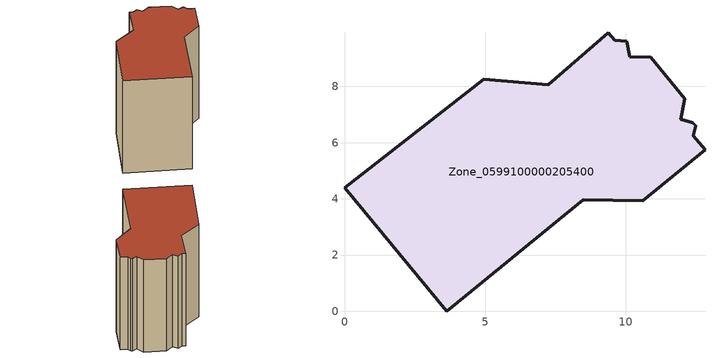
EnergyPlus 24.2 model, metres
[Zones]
Zone_0599100000205400
 floor ground (C_G): 9.62,9.64 10.05,9.61 10.15,9.06 10.89,9.04 12.1,7.57 11.97,6.84 12.39,6.71 12.49,6.6 12.42,6.24 12.83,5.75 10.62,3.94 8.5,3.97 3.64,0 0,4.4 4.96,8.26 7.26,8.06 9.39,9.91 z0
 wall outside (C_F): 3.64,0 8.5,3.97 10.62,3.94 12.83,5.75 12.42,6.24 12.49,6.6 12.39,6.71 11.97,6.84 12.1,7.57 10.89,9.04 10.15,9.06 10.05,9.61 9.62,9.64 9.39,9.91 7.26,8.06 4.96,8.26 0,4.4 3.64,0 z0:8.75
 roof outside (C_R): 9.62,9.64 9.39,9.91 7.26,8.06 4.96,8.26 0,4.4 3.64,0 8.5,3.97 10.62,3.94 12.83,5.75 12.42,6.24 12.49,6.6 12.39,6.71 11.97,6.84 12.1,7.57 10.89,9.04 10.15,9.06 10.05,9.61 z8.75
[BUILDING]
Pand.0599100000205400: North Axis=0; Terrain=City; Loads Convergence Tolerance Value=0.04; Temperature Convergence Tolerance Value=0.4; Solar Distribution=FullExterior; Maximum Number of Warmup Days=25; Minimum Number of Warmup Days=1
[Site:Location]
Rotterdam.The.Hague.AP_ZH_NLD Design_Conditions: Latitude=51.96; Longitude=4.45; Time Zone=1; Elevation=-4.5
[SITE:GROUNDTEMPERATURE:BUILDINGSURFACE]
18, 18, 18, 18, 18, 18, 18, 18, 18, 18, 18, 18
[MATERIAL] Thermal Absorptance=0.9; Solar Absorptance=0.7; Visible Absorptance=0.7
Name | Roughness | Thickness | Conductivity | Density | Specific Heat
G.TI.1946 | MediumSmooth | 0.15 | 1 | 540 | 1210
F.TI.1946 | Rough | 0.3 | 0.857143 | 1920 | 840
R.TI.1946 | MediumRough | 0.2 | 0.1 | 1500 | 1000
[CONSTRUCTION]
C_G: G.TI.1946
C_F: F.TI.1946
C_R: R.TI.1946
[ZONE]
Zone_0599100000205400: Type=1; Multiplier=1; Ceiling Height=Autocalculate; Volume=Autocalculate; Floor Area=autocalculate; Part of Total Floor Area=Yes
[ZONEINFILTRATION:DESIGNFLOWRATE]
Infil_Zone_0599100000205400: Zone or ZoneList or Space or SpaceList=Zone_0599100000205400; Schedule=AlwaysOn; Design Flow Rate Calculation Method=Flow/Area; Flow Rate per Floor Area=0.003; Constant Term Coefficient=1; Temperature Term Coefficient=0; Velocity Term Coefficient=0; Velocity Squared Term Coefficient=0
[HVACTEMPLATE:ZONE:IDEALLOADSAIRSYSTEM]
Zone_0599100000205400: Maximum Heating Supply Air Temperature=50; Minimum Cooling Supply Air Temperature=13; Maximum Heating Supply Air Humidity Ratio=0.0156; Minimum Cooling Supply Air Humidity Ratio=0.0077; Heating Limit=NoLimit; Cooling Limit=NoLimit; Dehumidification Control Type=ConstantSensibleHeatRatio; Cooling Sensible Heat Ratio=0.7; Dehumidification Setpoint=60; Humidification Control Type=None; Humidification Setpoint=30; Outdoor Air Method=None; Outdoor Air Flow Rate per Person=0.00944; Outdoor Air Flow Rate per Zone Floor Area=0; Outdoor Air Flow Rate per Zone=0; Demand Controlled Ventilation Type=None; Outdoor Air Economizer Type=NoEconomizer; Heat Recovery Type=None; Sensible Heat Recovery Effectiveness=0.7; Latent Heat Recovery Effectiveness=0.65
[ZONECONTROL:THERMOSTAT]
ThermostatControl_Zone_0599100000205400: Zone or ZoneList=Zone_0599100000205400; Control Type Schedule=DualSetpointControlType; Control 1=Thermostat_Zone_0599100000205400; Temperature Difference Between Cutout And Setpoint=0
[THERMOSTATSETPOINT:DUALSETPOINT]
Thermostat_Zone_0599100000205400: Heating Setpoint Temperature Schedule=HeatingSetpoint_Zone_0599100000205400; Cooling Setpoint Temperature Schedule=CoolingSetpoint_Zone_0599100000205400
[SCHEDULE:COMPACT]
HeatingSetpoint_Zone_0599100000205400: Through: 12/31, For: AllDays, Until: 24:00, 21
CoolingSetpoint_Zone_0599100000205400: Through: 12/31, For: AllDays, Until: 24:00, 24
DualSetpointControlType: Through: 12/31, For: AllDays, Until: 24:00, 4
AlwaysOn: Through: 12/31, For: AllDays, Until: 24:00, 1
